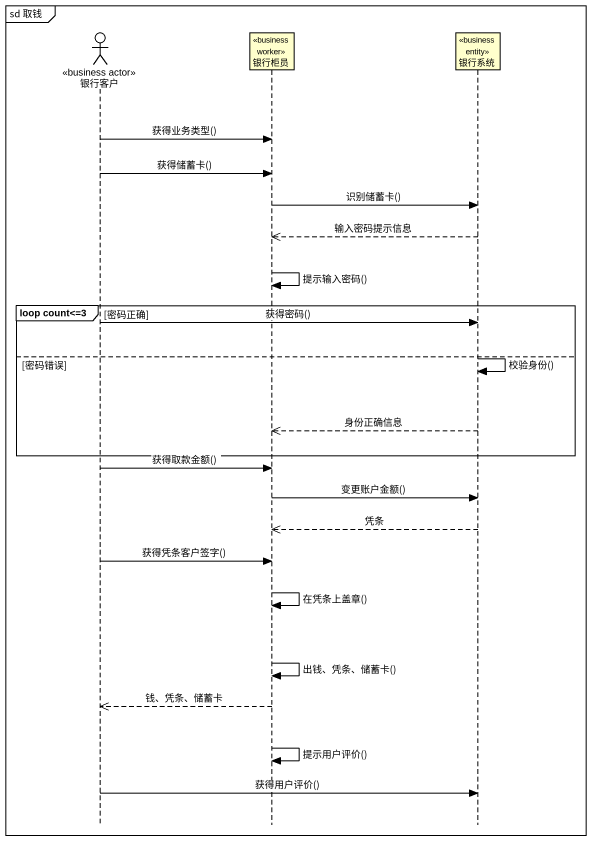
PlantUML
@startuml
mainframe sd 取钱
hide footbox
actor 银行客户 <<business actor>>
participant 银行柜员 <<business worker>>
participant 银行系统 <<business entity>>

银行客户 -> 银行柜员 : 获得业务类型()
银行客户 -> 银行柜员 : 获得储蓄卡()
银行柜员 -> 银行系统 : 识别储蓄卡()
银行系统 -->> 银行柜员 : 输入密码提示信息
银行柜员 -> 银行柜员 : 提示输入密码()
group loop count<=3 [密码正确]
  银行客户 -> 银行系统 : 获得密码()
else 密码错误
  银行系统 -> 银行系统 : 校验身份()
  银行系统 -->> 银行柜员 : 身份正确信息
end
银行客户 -> 银行柜员 : 获得取款金额()
银行柜员 -> 银行系统 : 变更账户金额()
银行系统 -->> 银行柜员 : 凭条
银行客户 -> 银行柜员 : 获得凭条客户签字()
银行柜员 -> 银行柜员 : 在凭条上盖章()
银行柜员 -> 银行柜员 : 出钱、凭条、储蓄卡()
银行柜员 -->> 银行客户 : 钱、凭条、储蓄卡
银行柜员 -> 银行柜员 : 提示用户评价()
银行客户 -> 银行系统 : 获得用户评价()
@enduml
